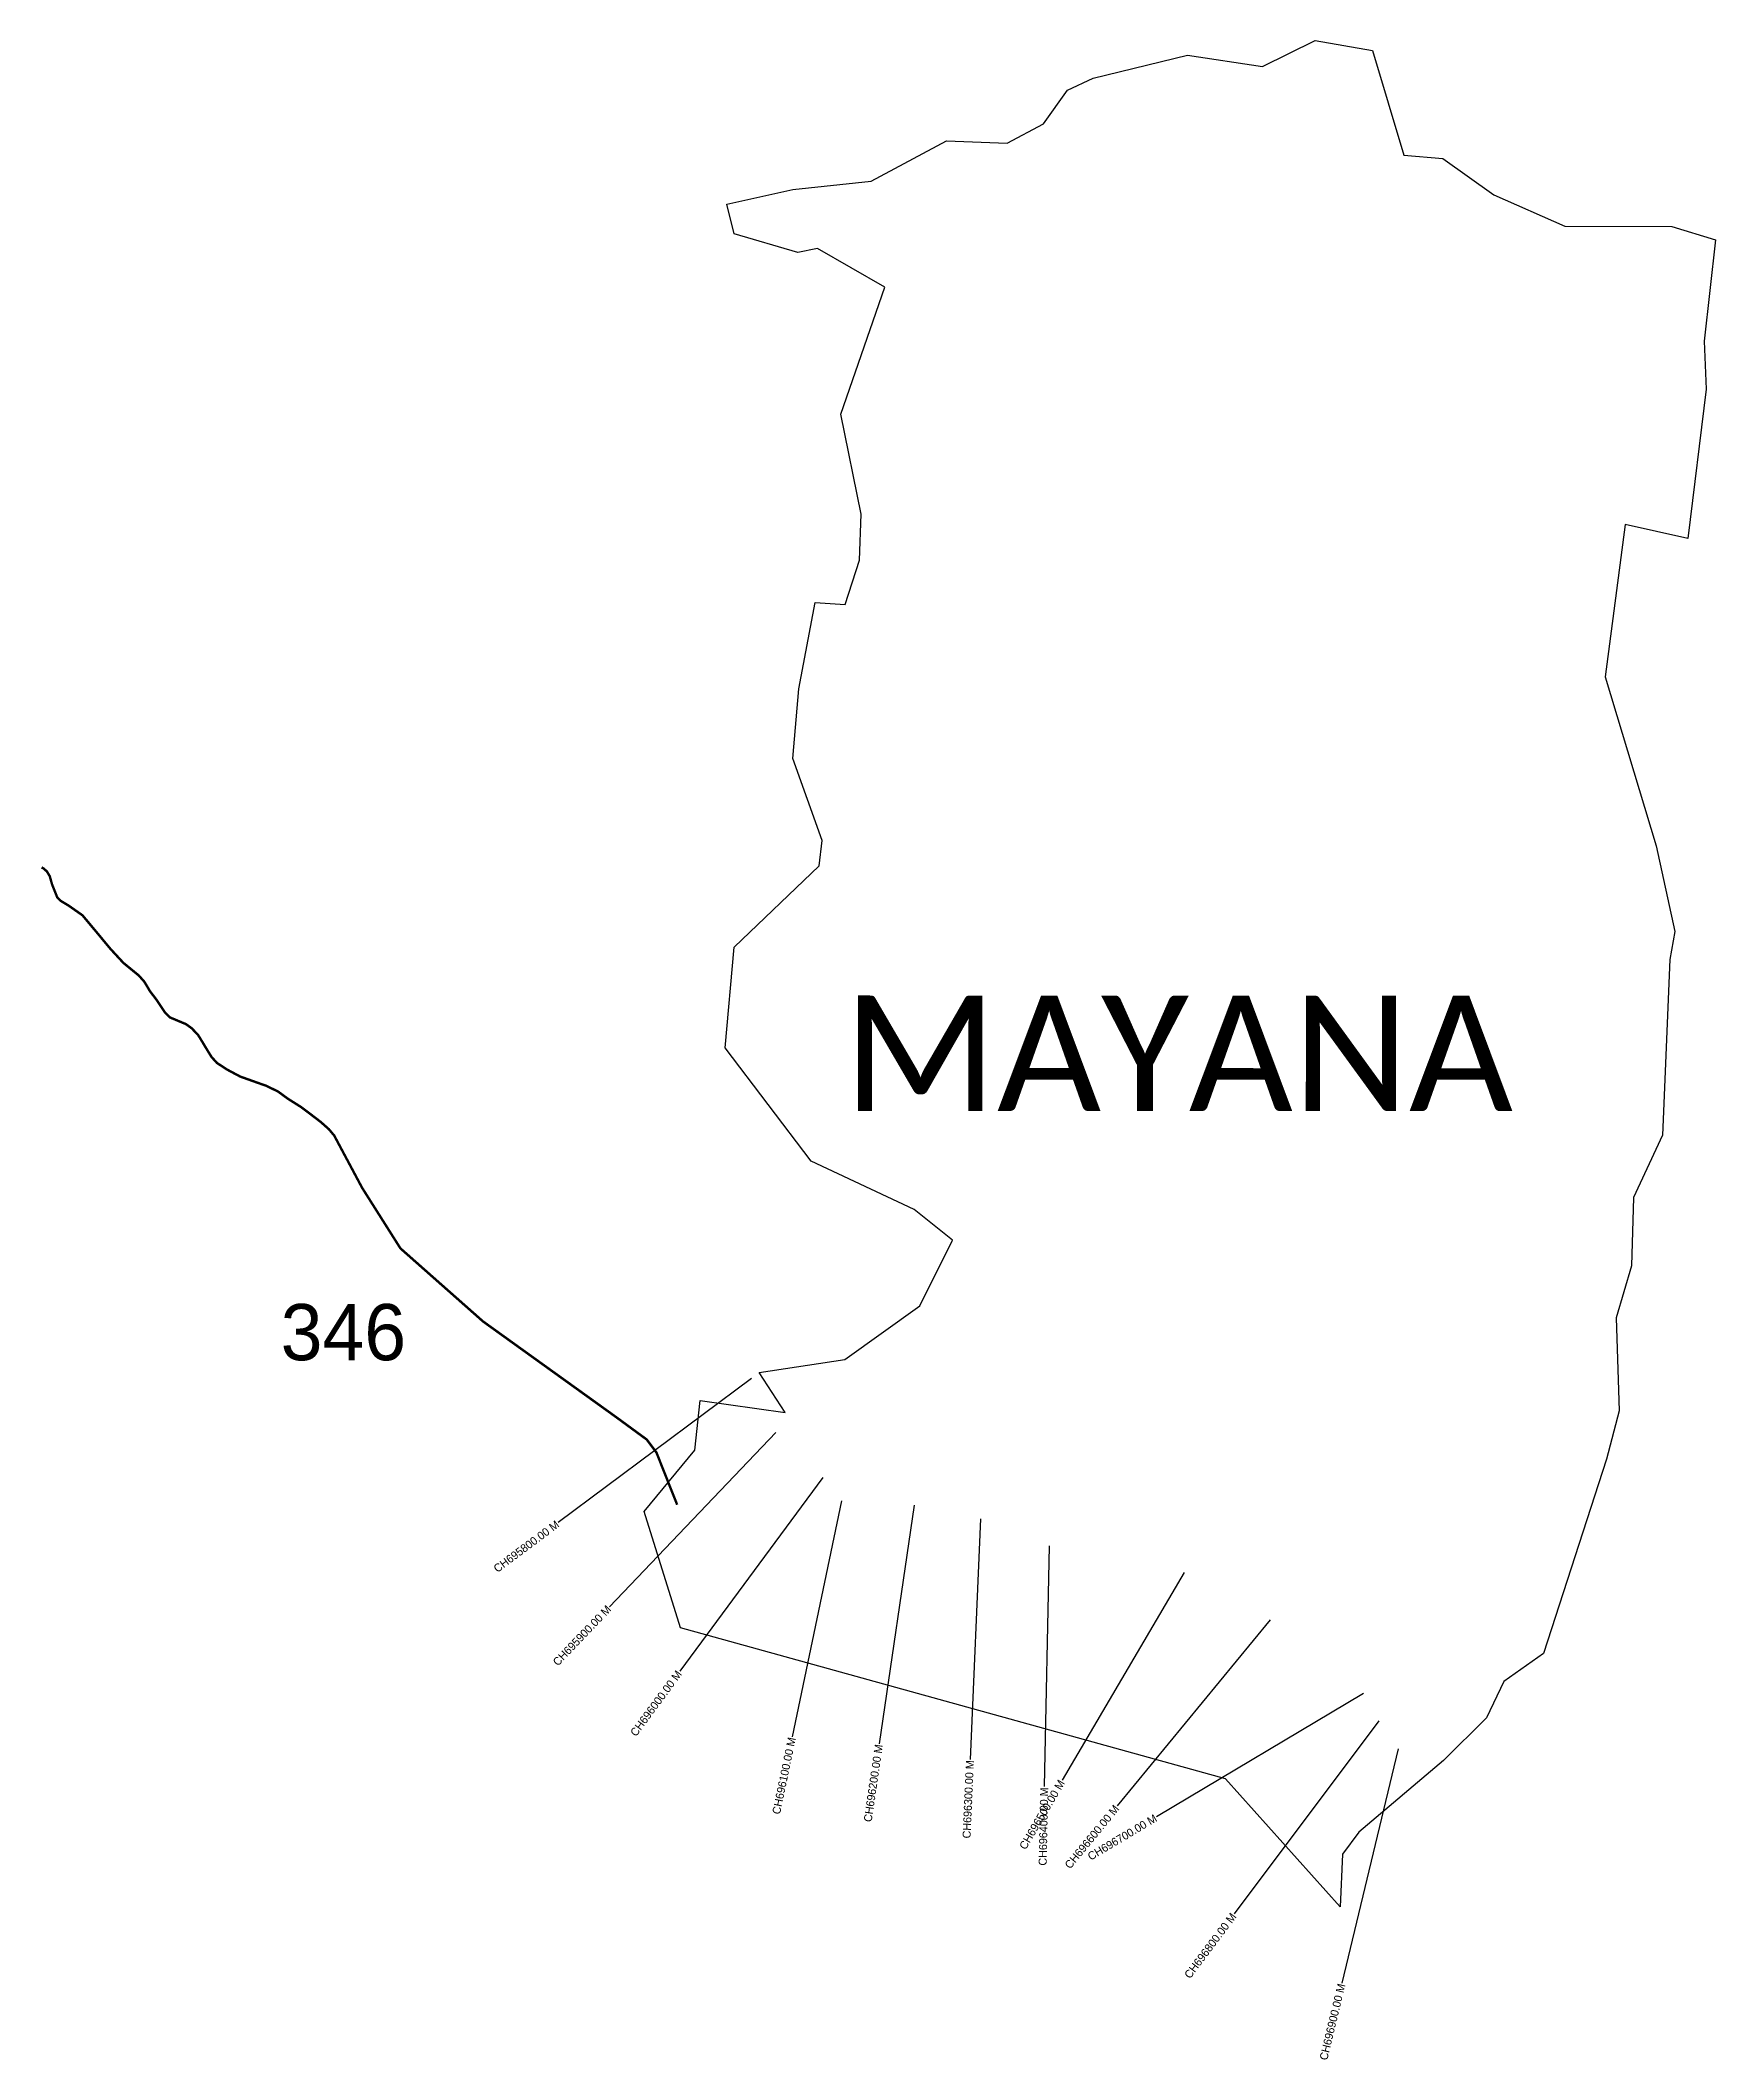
# Model space of a CAD drawing. Header units: metres. Extents: x 343840 to 345926, y 1760926 to 1763441.
import ezdxf
from ezdxf.enums import TextEntityAlignment as Align

# ---------------------------------------------------------------- set-up
doc = ezdxf.new("R2010")
doc.units = ezdxf.units.M
for name, color, linetype in [('CS', 134, 'Continuous'), ('CSMark', 6, 'Continuous'), ('NATURALLY PROTECTED', 3, 'Continuous'), ('VILLAGE NAME', 250, 'Continuous')]:
    doc.layers.add(name, color=color, linetype=linetype)

msp = doc.modelspace()

# ---------------------------------------------------------------- linework, layer by layer
at = {"color": 6}
for points in [[(345499.2, 1763428.2), (345538.1, 1763298), (345586.7, 1763293.8), (345650, 1763248.5), (345738.6, 1763209.5), (345872, 1763208.9), (345926.3, 1763192.4), (345911.9, 1763066.2), (345914.7, 1763006.4), (345891.7, 1762820.5), (345813.9, 1762837.9), (345788.9, 1762648.4), (345852.4, 1762437.7), (345875.4, 1762331), (345869.5, 1762296.4), (345860.3, 1762077.4), (345824, 1762000.1), (345821.8, 1761914.9), (345802.3, 1761850.3), (345806.4, 1761734.3), (345790.4, 1761674.2), (345712, 1761432.3), (345662.7, 1761397.2), (345641.2, 1761352.2), (345587.4, 1761298.8), (345482.2, 1761209.7), (345461.9, 1761182.2), (345458.7, 1761116.8), (345316.2, 1761276.2), (344637.5, 1761464.3), (344592.2, 1761608.9), (344655.4, 1761685.2), (344662, 1761747.1), (344767.7, 1761732.4), (344735.4, 1761781.9), (344842.2, 1761798.4), (344935.2, 1761865.2), (344976.1, 1761947), (344928.5, 1761984.9), (344800.2, 1762045.3), (344692.8, 1762186.3), (344704, 1762311.8), (344810.2, 1762413.1), (344813.7, 1762444.6), (344777.1, 1762546.5), (344784.9, 1762633.2), (344805.1, 1762740.7), (344842.4, 1762738.5), (344860.3, 1762793.7), (344862.4, 1762850.7), (344836.9, 1762975.4), (344891.7, 1763133.4), (344808, 1763181.8), (344783.6, 1763176.7), (344704.3, 1763199.9), (344694.9, 1763237), (344777.4, 1763255.2), (344874.8, 1763265.4), (344968.5, 1763315.7), (345044.2, 1763312.9), (345089.6, 1763336.7), (345119.3, 1763378.8), (345151.2, 1763393.8), (345268.7, 1763422.3), (345362.1, 1763408.4), (345427.7, 1763440.7)], [(345427.7, 1763440.7), (345499.2, 1763428.2)]]:
    msp.add_lwpolyline(points, dxfattribs=at)
at = {"layer": 'CS'}
for p, q in [((344725.6, 1761774.7), (344485.2, 1761595.2)), ((344756.2, 1761707.3), (344549, 1761490.4)), ((344814.5, 1761651.5), (344636.4, 1761410.1)), ((344837.7, 1761622.2), (344776.4, 1761328.5)), ((344928.2, 1761616.7), (344884.6, 1761319.8)), ((345011.1, 1761599.9), (344997.9, 1761300.2)), ((345096.6, 1761566.3), (345090.3, 1761266.4)), ((345264.7, 1761533), (345112.8, 1761274.3)), ((345371.7, 1761474.1), (345181.2, 1761242.3)), ((345487.9, 1761382.3), (345230.1, 1761228.7)), ((345506.9, 1761348.2), (345326.9, 1761108.1)), ((345531.1, 1761313.5), (345460.8, 1761021.8))]:
    msp.add_line(p, q, dxfattribs=at)
at = {"layer": 'NATURALLY PROTECTED', "const_width": 3, "flags": 128}
msp.add_lwpolyline([(343841.8, 1762411), (343844.4, 1762409.5), (343848.3, 1762406), (343851.9, 1762400.1), (343854.9, 1762389.5), (343859.5, 1762378.1), (343861.3, 1762373.5), (343865.5, 1762369.4), (343875.7, 1762363.2), (343892.7, 1762351.3), (343901.4, 1762340.9), (343915.6, 1762323.9), (343920.6, 1762317.8), (343927.8, 1762309.2), (343943.7, 1762292), (343962.9, 1762276.3), (343969.8, 1762268.5), (343976.8, 1762256.7), (343984.7, 1762246.4), (343995.4, 1762230.3), (344001.6, 1762224.2), (344011.8, 1762219.9), (344021.4, 1762215.9), (344028.7, 1762210.7), (344036.7, 1762202.2), (344041.7, 1762194.1), (344046.5, 1762186.1), (344053.4, 1762174.9), (344060.1, 1762167.5), (344072.8, 1762159.2), (344089.2, 1762150.5), (344109.1, 1762143.4), (344121.3, 1762139.1), (344136.2, 1762131.9), (344148.6, 1762122.8), (344164.7, 1762112.7), (344179.3, 1762101.7), (344189.5, 1762093.9), (344199.5, 1762085), (344206.2, 1762077), (344240.9, 1762012), (344288.6, 1761936.6), (344391.5, 1761845.6), (344448.4, 1761804.7), (344558.3, 1761725.7), (344595.4, 1761698.5), (344607.4, 1761682.4), (344616.3, 1761660), (344629.3, 1761627.2), (344633.2, 1761617.4)], dxfattribs=at)

# ---------------------------------------------------------------- texts
at = {"insert": (344139.5, 1761867.3), "char_height": 70, "attachment_point": 1}
msp.add_mtext_dynamic_manual_height_columns('346', width=95.172, gutter_width=1, heights=[0], dxfattribs=at)
at = {"layer": 'CSMark'}
for s, rotation, p in [('CH695800.00 M', 36.7445, (344484.4, 1761594.6)), ('CH695900.00 M', 46.311, (344548.3, 1761489.7)), ('CH696000.00 M', 53.5668, (344635.8, 1761409.3)), ('CH696100.00 M', 78.2029, (344776.2, 1761327.6)), ('CH696200.00 M', 81.6478, (344884.5, 1761318.9)), ('CH696300.00 M', 87.4778, (344997.8, 1761299.2)), ('CH696500.00 M', 59.5716, (345112.2, 1761273.5)), ('CH696400.00 M', 88.8048, (345090.3, 1761265.4)), ('CH696600.00 M', 50.5772, (345180.6, 1761241.5)), ('CH696700.00 M', 30.7842, (345229.3, 1761228.2)), ('CH696800.00 M', 53.1429, (345326.3, 1761107.3)), ('CH696900.00 M', 76.4546, (345460.6, 1761020.8))]:
    msp.add_text(s, height=10, rotation=rotation, dxfattribs=at).set_placement(p, align=Align.MIDDLE_RIGHT)
at = {"layer": 'VILLAGE NAME', "insert": (344840.1, 1762251.5), "char_height": 143.7, "attachment_point": 1, "rotation": 359.9793}
msp.add_mtext_dynamic_manual_height_columns('{\\fCalibri|b0|i0|c0|p34;MAYANA}', width=1418, gutter_width=718.5, heights=[0], dxfattribs=at)

doc.saveas('drawing.dxf')
